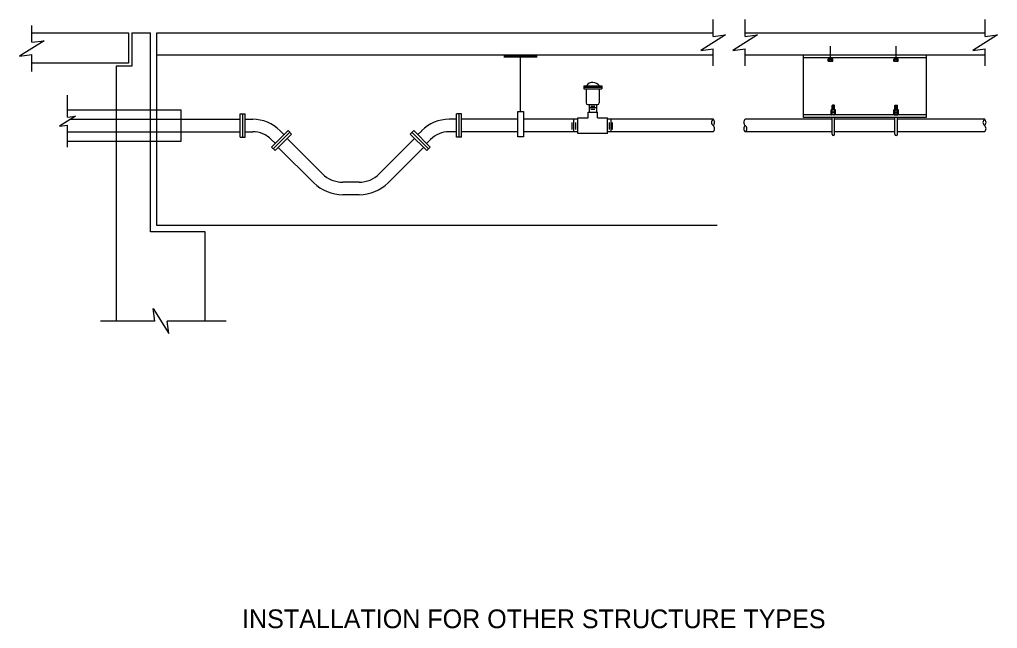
# Model space of a CAD drawing. Extents: x 520.9 to 561.2, y 165.4 to 221.2.
# Drawn here: x 522.67 to 538.55, y 165.42 to 175.31 of the extents above; entities that cross this region are included whole.
import ezdxf

# ---------------------------------------------------------------- set-up
doc = ezdxf.new("R2010")
doc.units = 0
for name, color, linetype in [('57 Undefined', 7, 'Continuous'), ('str_Concrete-A', 7, 'Continuous'), ('str_Misc-Steel-C', 7, 'Continuous'), ('str_Utilities-A', 7, 'Continuous')]:
    doc.layers.add(name, color=color, linetype=linetype)

msp = doc.modelspace()

# ---------------------------------------------------------------- linework, layer by layer
at = {"layer": 'str_Concrete-A'}
for p, q in [((522.866, 174.939), (522.866, 175.214)), ((533.931, 175.033), (533.931, 175.308)), ((534.45, 175.033), (534.45, 175.308)), ((538.347, 175.033), (538.347, 175.308)), ((522.859, 175.09), (524.436, 175.09)), ((524.436, 175.09), (524.436, 174.601)), ((524.487, 175.09), (524.791, 175.09)), ((524.487, 175.09), (524.487, 174.55)), ((524.791, 171.861), (524.791, 175.09)), ((524.893, 174.728), (524.893, 175.09)), ((524.893, 171.963), (524.893, 175.09)), ((524.893, 175.09), (533.928, 175.09)), ((534.446, 175.09), (538.344, 175.09)), ((522.866, 174.464), (522.866, 174.739)), ((533.933, 174.728), (524.893, 174.728)), ((533.931, 174.558), (533.931, 174.833)), ((538.348, 174.728), (534.446, 174.728)), ((534.45, 174.558), (534.45, 174.833)), ((538.347, 174.558), (538.347, 174.833)), ((524.436, 174.601), (522.859, 174.601)), ((524.487, 174.55), (524.233, 174.55)), ((524.233, 174.55), (524.233, 170.411)), ((525.679, 171.861), (524.791, 171.861)), ((533.995, 171.963), (524.893, 171.963)), ((525.679, 170.411), (525.679, 171.861)), ((524.861, 170.411), (523.978, 170.411)), ((526.024, 170.411), (525.064, 170.411))]:
    msp.add_line(p, q, dxfattribs=at)
for points in [[(533.931, 175.033), (534.131, 175.058), (533.731, 174.808), (533.931, 174.833)], [(534.45, 175.033), (534.65, 175.058), (534.25, 174.808), (534.45, 174.833)], [(538.347, 175.033), (538.547, 175.058), (538.147, 174.808), (538.347, 174.833)], [(522.866, 174.939), (523.066, 174.964), (522.666, 174.714), (522.866, 174.739)], [(524.861, 170.411), (524.835, 170.613), (525.089, 170.208), (525.064, 170.411)]]:
    msp.add_lwpolyline(points, dxfattribs=at)
at = {"layer": 'str_Misc-Steel-C'}
for p, q in [((535.837, 174.651), (535.837, 174.876)), ((536.9, 174.65), (536.9, 174.876)), ((530.531, 174.713), (531.071, 174.713)), ((530.533, 174.702), (531.074, 174.702)), ((530.803, 173.812), (530.803, 174.713)), ((535.392, 174.728), (535.392, 173.717)), ((537.392, 174.728), (537.392, 173.717)), ((537.392, 174.686), (535.392, 174.686)), ((535.8, 174.634), (535.8, 174.668)), ((535.804, 174.669), (535.807, 174.67)), ((535.804, 174.632), (535.807, 174.631)), ((535.807, 174.67), (535.867, 174.67)), ((535.807, 174.631), (535.867, 174.631)), ((535.819, 174.634), (535.819, 174.668)), ((535.855, 174.634), (535.855, 174.668)), ((535.869, 174.669), (535.867, 174.67)), ((535.869, 174.632), (535.867, 174.631)), ((535.873, 174.634), (535.873, 174.668)), ((536.864, 174.633), (536.864, 174.667)), ((536.868, 174.669), (536.87, 174.67)), ((536.868, 174.631), (536.87, 174.631)), ((536.87, 174.67), (536.93, 174.67)), ((536.87, 174.631), (536.93, 174.631)), ((536.882, 174.633), (536.882, 174.667)), ((536.919, 174.633), (536.919, 174.667)), ((536.933, 174.669), (536.93, 174.67)), ((536.933, 174.631), (536.93, 174.631)), ((536.937, 174.633), (536.937, 174.667)), ((535.866, 173.919), (535.861, 173.914)), ((535.861, 173.843), (535.861, 173.914)), ((535.902, 173.91), (535.861, 173.91)), ((535.897, 173.919), (535.866, 173.919)), ((535.895, 173.915), (535.868, 173.915)), ((535.895, 173.905), (535.868, 173.905)), ((535.897, 173.919), (535.902, 173.914)), ((535.902, 173.843), (535.902, 173.914)), ((536.886, 173.919), (536.881, 173.914)), ((536.881, 173.843), (536.881, 173.914)), ((536.881, 173.91), (536.923, 173.91)), ((536.886, 173.919), (536.918, 173.919)), ((536.888, 173.915), (536.916, 173.915)), ((536.888, 173.905), (536.916, 173.905)), ((536.918, 173.919), (536.923, 173.914)), ((536.923, 173.843), (536.923, 173.914)), ((537.392, 173.759), (535.392, 173.759)), ((535.845, 173.806), (535.845, 173.84)), ((535.845, 173.764), (535.845, 173.798)), ((535.849, 173.842), (535.852, 173.843)), ((535.849, 173.805), (535.852, 173.804)), ((535.849, 173.799), (535.852, 173.8)), ((535.849, 173.762), (535.852, 173.761)), ((535.912, 173.843), (535.852, 173.843)), ((535.912, 173.804), (535.852, 173.804)), ((535.912, 173.8), (535.852, 173.8)), ((535.912, 173.761), (535.852, 173.761)), ((535.902, 173.9), (535.861, 173.9)), ((535.902, 173.891), (535.861, 173.891)), ((535.902, 173.881), (535.861, 173.881)), ((535.902, 173.872), (535.861, 173.872)), ((535.902, 173.863), (535.861, 173.863)), ((535.902, 173.853), (535.861, 173.853)), ((535.902, 173.844), (535.861, 173.844)), ((535.863, 173.806), (535.863, 173.84)), ((535.863, 173.764), (535.863, 173.798)), ((535.895, 173.896), (535.868, 173.896)), ((535.895, 173.886), (535.868, 173.886)), ((535.895, 173.877), (535.868, 173.877)), ((535.895, 173.868), (535.868, 173.868)), ((535.895, 173.858), (535.868, 173.858)), ((535.895, 173.849), (535.868, 173.849)), ((535.9, 173.806), (535.9, 173.84)), ((535.9, 173.764), (535.9, 173.798)), ((535.914, 173.842), (535.912, 173.843)), ((535.914, 173.805), (535.912, 173.804)), ((535.914, 173.799), (535.912, 173.8)), ((535.914, 173.762), (535.912, 173.761)), ((535.918, 173.806), (535.918, 173.84)), ((535.918, 173.764), (535.918, 173.798)), ((536.866, 173.806), (536.866, 173.84)), ((536.866, 173.764), (536.866, 173.798)), ((536.87, 173.842), (536.872, 173.843)), ((536.87, 173.805), (536.872, 173.804)), ((536.87, 173.799), (536.872, 173.8)), ((536.87, 173.762), (536.872, 173.761)), ((536.872, 173.843), (536.932, 173.843)), ((536.872, 173.804), (536.932, 173.804)), ((536.872, 173.8), (536.932, 173.8)), ((536.872, 173.761), (536.932, 173.761)), ((536.881, 173.9), (536.923, 173.9)), ((536.881, 173.891), (536.923, 173.891)), ((536.881, 173.881), (536.923, 173.881)), ((536.881, 173.872), (536.923, 173.872)), ((536.881, 173.863), (536.923, 173.863)), ((536.881, 173.853), (536.923, 173.853)), ((536.881, 173.844), (536.923, 173.844)), ((536.884, 173.806), (536.884, 173.84)), ((536.884, 173.764), (536.884, 173.798)), ((536.888, 173.896), (536.916, 173.896)), ((536.888, 173.886), (536.916, 173.886)), ((536.888, 173.877), (536.916, 173.877)), ((536.888, 173.868), (536.916, 173.868)), ((536.888, 173.858), (536.916, 173.858)), ((536.888, 173.849), (536.916, 173.849)), ((536.92, 173.806), (536.92, 173.84)), ((536.92, 173.764), (536.92, 173.798)), ((536.934, 173.842), (536.932, 173.843)), ((536.934, 173.805), (536.932, 173.804)), ((536.934, 173.799), (536.932, 173.8)), ((536.934, 173.762), (536.932, 173.761)), ((536.938, 173.806), (536.938, 173.84)), ((536.938, 173.764), (536.938, 173.798)), ((537.392, 173.717), (535.392, 173.717)), ((535.861, 173.447), (535.861, 173.718)), ((535.902, 173.447), (535.902, 173.718)), ((536.881, 173.688), (535.902, 173.688)), ((536.881, 173.447), (536.881, 173.718)), ((536.923, 173.447), (536.923, 173.718)), ((536.881, 173.485), (535.902, 173.485))]:
    msp.add_line(p, q, dxfattribs=at)
msp.add_lwpolyline([(530.76, 173.812), (530.853, 173.812), (530.853, 173.403), (530.76, 173.403)], close=True, dxfattribs=at)
for centre, radius, start, end in [((535.809, 174.653), 0.0173, 58.1092, 121.8908), ((535.809, 174.648), 0.0173, 238.1092, 301.8908), ((535.837, 174.605), 0.0651, 73.7398, 106.2602), ((535.837, 174.696), 0.0651, 253.7398, 286.2602), ((535.864, 174.653), 0.0173, 58.1092, 121.8908), ((535.864, 174.648), 0.0173, 238.1092, 301.8908), ((536.873, 174.652), 0.0173, 58.1092, 121.8908), ((536.873, 174.648), 0.0173, 238.1092, 301.8908), ((536.9, 174.605), 0.0651, 73.7398, 106.2602), ((536.9, 174.696), 0.0651, 253.7398, 286.2602), ((536.928, 174.652), 0.0173, 58.1092, 121.8908), ((536.928, 174.648), 0.0173, 238.1092, 301.8908), ((535.854, 173.826), 0.0173, 58.1092, 121.8908), ((535.854, 173.821), 0.0173, 238.1092, 301.8908), ((535.854, 173.783), 0.0173, 58.1092, 121.8908), ((535.854, 173.778), 0.0173, 238.1092, 301.8908), ((535.882, 173.778), 0.0651, 73.7398, 106.2602), ((535.882, 173.869), 0.0651, 253.7398, 286.2602), ((535.882, 173.735), 0.0651, 73.7398, 106.2602), ((535.882, 173.826), 0.0651, 253.7398, 286.2602), ((535.909, 173.826), 0.0173, 58.1092, 121.8908), ((535.909, 173.821), 0.0173, 238.1092, 301.8908), ((535.909, 173.783), 0.0173, 58.1092, 121.8908), ((535.909, 173.778), 0.0173, 238.1092, 301.8908), ((536.875, 173.826), 0.0173, 58.1092, 121.8908), ((536.875, 173.821), 0.0173, 238.1092, 301.8908), ((536.875, 173.783), 0.0173, 58.1092, 121.8908), ((536.875, 173.778), 0.0173, 238.1092, 301.8908), ((536.902, 173.778), 0.0651, 73.7398, 106.2602), ((536.902, 173.869), 0.0651, 253.7398, 286.2602), ((536.902, 173.735), 0.0651, 73.7398, 106.2602), ((536.902, 173.826), 0.0651, 253.7398, 286.2602), ((536.929, 173.826), 0.0173, 58.1092, 121.8908), ((536.929, 173.821), 0.0173, 238.1092, 301.8908), ((536.929, 173.783), 0.0173, 58.1092, 121.8908), ((536.929, 173.778), 0.0173, 238.1092, 301.8908), ((535.882, 173.447), 0.0208, 180, 270), ((535.882, 173.447), 0.0208, 270, 0), ((535.882, 173.405), 0.0208, 90, 90.00004945910734), ((536.902, 173.447), 0.0208, 180, 270), ((536.902, 173.447), 0.0208, 270, 0), ((536.902, 173.405), 0.0208, 89.99995054089266, 89.99999999999999)]:
    msp.add_arc(centre, radius, start, end, dxfattribs=at)
at = {"layer": 'str_Utilities-A'}
for p, q in [((531.83, 174.233), (532.122, 174.233)), ((531.83, 174.233), (531.83, 174.182)), ((532.122, 174.233), (532.122, 174.182)), ((523.445, 173.722), (523.445, 174.079)), ((531.83, 174.208), (532.122, 174.208)), ((531.83, 174.182), (532.122, 174.182)), ((531.869, 174.182), (531.869, 173.954)), ((532.081, 174.182), (532.081, 173.954)), ((531.893, 173.929), (532.055, 173.929)), ((531.917, 173.929), (531.917, 173.802)), ((531.946, 173.903), (532.007, 173.903)), ((532.036, 173.929), (532.036, 173.802)), ((523.445, 173.84), (524.233, 173.84)), ((524.233, 173.84), (524.791, 173.84)), ((524.791, 173.84), (525.291, 173.84)), ((525.291, 173.333), (525.291, 173.84)), ((526.251, 173.399), (526.251, 173.779)), ((526.251, 173.779), (526.331, 173.779)), ((526.291, 173.399), (526.291, 173.779)), ((526.331, 173.399), (526.331, 173.779)), ((529.763, 173.399), (529.763, 173.779)), ((529.843, 173.779), (529.763, 173.779)), ((529.803, 173.399), (529.803, 173.779)), ((529.843, 173.399), (529.843, 173.779)), ((531.899, 173.802), (532.051, 173.802)), ((531.899, 173.713), (531.899, 173.802)), ((531.916, 173.878), (532.036, 173.878)), ((531.946, 173.853), (532.007, 173.853)), ((532.051, 173.713), (532.051, 173.802)), ((523.445, 173.235), (523.445, 173.592)), ((523.494, 173.688), (525.307, 173.688)), ((525.307, 173.688), (526.251, 173.688)), ((526.331, 173.688), (526.452, 173.688)), ((529.763, 173.688), (529.642, 173.688)), ((530.76, 173.688), (529.843, 173.688)), ((531.734, 173.688), (530.853, 173.688)), ((531.638, 173.524), (531.638, 173.634)), ((531.668, 173.485), (531.668, 173.688)), ((531.699, 173.524), (531.699, 173.634)), ((531.734, 173.459), (531.734, 173.713)), ((531.734, 173.713), (531.899, 173.713)), ((532.051, 173.713), (532.216, 173.713)), ((532.216, 173.459), (532.216, 173.713)), ((533.935, 173.688), (532.216, 173.688)), ((532.248, 173.524), (532.248, 173.634)), ((532.273, 173.485), (532.273, 173.688)), ((532.298, 173.524), (532.298, 173.634)), ((535.861, 173.688), (534.452, 173.688)), ((538.344, 173.688), (536.923, 173.688)), ((523.445, 173.485), (525.307, 173.485)), ((525.307, 173.485), (526.251, 173.485)), ((526.331, 173.485), (526.452, 173.485)), ((526.758, 173.236), (527.027, 173.505)), ((526.787, 173.208), (527.056, 173.477)), ((526.815, 173.18), (527.084, 173.449)), ((526.959, 173.442), (526.898, 173.503)), ((527.027, 173.505), (527.084, 173.449)), ((529.067, 173.505), (529.01, 173.449)), ((529.279, 173.18), (529.01, 173.449)), ((529.308, 173.208), (529.039, 173.477)), ((529.336, 173.236), (529.067, 173.505)), ((529.135, 173.442), (529.197, 173.503)), ((529.763, 173.485), (529.642, 173.485)), ((530.76, 173.485), (529.843, 173.485)), ((531.734, 173.485), (530.853, 173.485)), ((532.216, 173.459), (531.734, 173.459)), ((533.928, 173.485), (532.216, 173.485)), ((535.861, 173.485), (534.452, 173.485)), ((538.344, 173.485), (536.923, 173.485)), ((523.445, 173.333), (524.233, 173.333)), ((524.233, 173.333), (524.791, 173.333)), ((524.791, 173.333), (525.291, 173.333)), ((526.251, 173.399), (526.331, 173.399)), ((526.754, 173.36), (526.816, 173.298)), ((527.587, 172.802), (527.018, 173.371)), ((528.507, 172.802), (529.076, 173.371)), ((529.34, 173.36), (529.279, 173.298)), ((529.843, 173.399), (529.763, 173.399)), ((526.758, 173.236), (526.815, 173.18)), ((526.874, 173.227), (527.443, 172.658)), ((529.22, 173.227), (528.651, 172.658)), ((529.336, 173.236), (529.279, 173.18)), ((528.18, 172.666), (527.915, 172.666)), ((528.18, 172.463), (527.915, 172.463))]:
    msp.add_line(p, q, dxfattribs=at)
msp.add_lwpolyline([(523.445, 173.722), (523.575, 173.738), (523.315, 173.576), (523.445, 173.592)], dxfattribs=at)
for centre, radius, start, end in [((531.977, 174.161), 0.126, 33.1011, 145.25), ((531.894, 173.954), 0.0254, 180, 270), ((532.056, 173.954), 0.0254, 270, 0), ((526.452, 173.057), 0.631, 45.0003, 90.0005), ((529.642, 173.057), 0.631, 89.9995, 134.9997), ((533.966, 173.637), 0.0634, 126.8699, 233.1301), ((533.89, 173.637), 0.0634, 306.8699, 53.1301), ((533.89, 173.536), 0.0634, 306.8699, 53.1301), ((534.49, 173.637), 0.0634, 126.8699, 233.1301), ((534.49, 173.536), 0.0634, 126.8699, 233.1301), ((534.414, 173.536), 0.0634, 306.8699, 53.1301), ((538.376, 173.637), 0.0634, 126.8699, 233.1301), ((538.299, 173.637), 0.0634, 306.8699, 53.1301), ((538.299, 173.536), 0.0634, 306.8699, 53.1301), ((526.452, 173.057), 0.428, 45.0005, 90.0003), ((529.642, 173.057), 0.428, 89.9997, 134.9995), ((527.915, 173.13), 0.464, 224.9992, 270), ((528.18, 173.13), 0.464, 270, 315.0008), ((527.915, 173.13), 0.667, 224.9992, 270), ((528.18, 173.13), 0.667, 270, 315.0008)]:
    msp.add_arc(centre, radius, start, end, dxfattribs=at)

# ---------------------------------------------------------------- texts
at = {"layer": '57 Undefined'}
msp.add_text('INSTALLATION FOR OTHER STRUCTURE TYPES', height=0.3044, dxfattribs=at).set_placement((526.28, 165.422))

doc.saveas('drawing.dxf')
